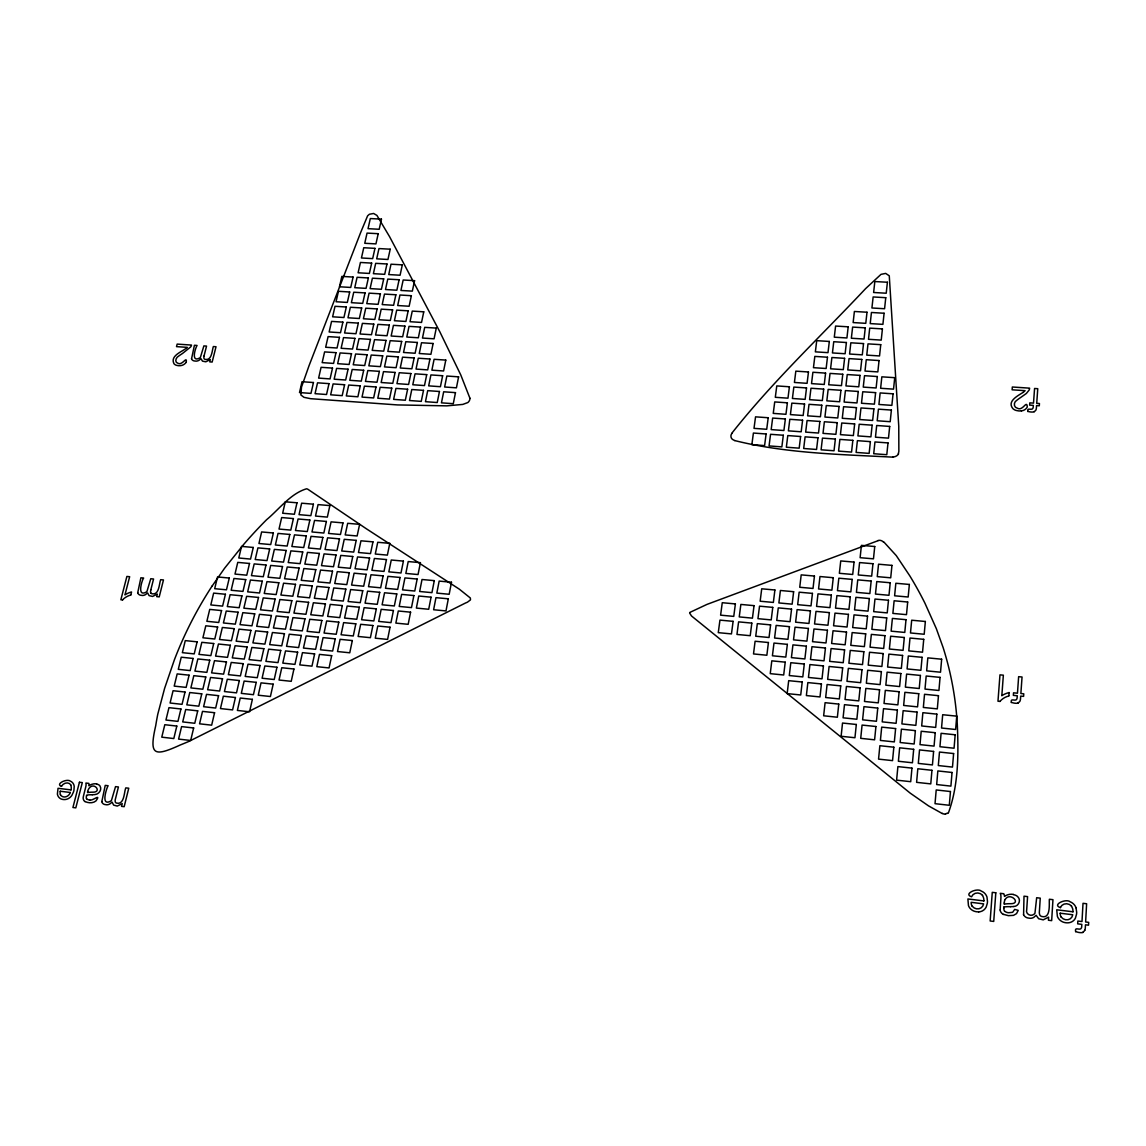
<?xml version="1.0" encoding="UTF-8"?>
<svg xmlns="http://www.w3.org/2000/svg" width="1146" height="1146" viewBox="0 0 1146 1146"><rect width="100%" height="100%" fill="white"/><g stroke="black" fill="none" stroke-linecap="round" stroke-linejoin="round"><path stroke-width="1.5" d="M689.62 613.038L691.525 615.989L910.268 793.175L928.532 805.882L942.327 813.574M1008.867 695.636L1009.096 692.513M1003.853 907.918L1003.925 907.045M1004.211 902.991L1004.369 904.194M1075.636 931.741C1074.289 925.839 1080.277 931.412 1081.48 927.802A6.747 6.26 36.9 0 0 1081.724 926.255L1081.838 924.364L1077.684 923.848L1077.842 921.04L1081.996 921.542L1083.013 903.32L1086.623 903.75L1085.62 921.986L1088.7 922.372L1088.542 925.18L1085.463 924.808L1085.348 927.028A11.116 10.328 36.9 0 1 1084.804 930.323M204.045 355.919L206.538 346.092L203.873 345.906L200.435 357.266A3.409 2.836 -33.2 0 1 199.648 358.01C190.866 362.838 195.192 348.355 197.083 345.447L194.419 345.275L191.583 358.669M150.814 589.861L153.564 579.002L150.771 578.73L147.017 591.264A3.624 3.094 -41.8 0 1 146.187 592.081C136.661 597.424 142.032 579.733 143.665 578.057L140.886 577.785L137.749 592.611M1011.331 702.555C1010.228 697.226 1015.714 702.169 1016.889 698.874A6.231 5.787 15.7 0 0 1017.147 697.47L1017.276 695.751L1013.351 695.364L1013.537 692.814L1017.462 693.201L1018.636 676.67L1022.046 677L1020.871 693.531L1023.779 693.817L1023.593 696.381L1020.699 696.095L1020.556 698.115A10.271 9.555 15.7 0 1 1019.997 701.094A4.527 4.197 16.1 0 1 1018.092 702.77M130.845 594.76L131.561 591.981A19.754 16.875 -42.7 0 0 124.971 594.889L129.656 576.71L126.891 576.438L120.846 599.773L122.636 599.96M86.494 795.854L86.709 795.109A35.512 30.498 -52 0 1 92.224 794.765M1027.747 411.514C1026.873 406.83 1031.873 411.085 1032.99 408.134A5.845 5.143 2.9 0 0 1033.219 406.902L1033.334 405.369L1029.638 405.125L1029.81 402.862L1033.506 403.12L1034.566 388.48L1037.76 388.695L1036.715 403.335L1039.451 403.521L1039.293 405.784L1036.557 405.598L1036.428 407.374A9.641 8.48 2.9 0 1 1035.912 410.039A4.24 3.725 3.1 0 1 1034.122 411.557M87.612 791.542L87.554 792.602A30.999 26.63 -51.7 0 1 92.568 792.173C102.596 792.617 94.058 781.013 88.887 788.563A7.936 6.819 -50.5 0 0 87.712 791.542M948.516 812.643C958.672 784.537 958.543 753.824 957.297 724.372A336.68 322.971 -32 0 0 943.144 647.619L936.354 628.696L924.922 603.154A391.244 373.625 -39.2 0 0 909.795 575.851L896.258 555.595L883.752 541.872M186.268 362.064C186.999 355.432 182.357 365.76 178.045 363.339C174.12 362.294 175.954 357.337 178.733 356.048A49.02 41.098 -34 0 1 182.515 353.469L190.737 346.866A5.429 4.498 -33.2 0 0 191.511 345.075L177.172 344.101L176.513 346.636L187.285 347.367A10.858 8.982 -33.2 0 1 185.265 348.943C180.567 352.295 170.21 356.191 173.934 363.654A6.733 5.587 -33.7 0 0 176.384 365.288L178.117 365.646A12.176 10.099 -33.6 0 0 179.277 365.717L180.739 365.617A6.747 5.601 -33.7 0 0 186.34 362.093M1005.056 899.61C1010.027 891.201 1022.304 904.036 1010.314 903.707A34.638 32.604 39.1 0 0 1004.354 904.122M212.168 585.993L224.573 568.258L243.496 544.637A440.322 420.539 -43.7 0 1 266.56 519.74C279.094 509.354 290.396 493.668 306.469 488.812A4.383 3.81 -34.6 0 1 307.787 489.213L366.104 528.607L459.317 589.159L470.347 598.011L470.49 599.874L467.468 602.166A15.8 14.368 -32.7 0 1 465.763 602.882L188.932 741.39A330.449 274.983 -38.2 0 1 180.323 744.957C153.707 757.134 148.966 755.271 155.727 725.633A267.219 245.731 -43.9 0 1 157.79 714.159L164.609 688.374L174.35 659.91A375.845 353.999 -41.7 0 1 212.153 585.978M731.721 433.374C772.404 381.718 820.679 336.494 865.602 288.62L881.016 274.352L885.672 273.407L889.267 275.799L898.765 426.298L898.865 451.223A14.927 13.437 -3 0 1 898.249 453.658M689.863 612.408L706.967 604.4L878.037 540.711M1023.063 392.419C1017.963 395.742 1006.718 401.243 1012.892 408.635A7.506 6.604 2.4 0 0 1016.173 410.454L1018.321 410.87A13.566 11.933 2.4 0 0 1019.711 410.956L1021.415 410.855M946.968 813.517L945.436 813.904M1013.766 906.5C1018.55 906.457 1021.415 900.154 1017.791 896.759A6.518 6.131 35.3 0 0 1015.227 895.112L1013.336 894.568M892.834 457.139C840.262 454.418 786.127 453.415 734.772 440.58M978.784 911.844L977.739 911.844A12.821 12.176 35.6 0 1 976.134 911.686L975.117 911.471A9.283 8.81 36 0 1 969.573 907.718A9.125 8.667 36 0 1 968.442 905.469L967.897 898.965L983.956 900.928M92.239 794.694L93.485 794.665A17.133 14.712 -49.9 0 0 94.989 794.565C98.943 794.278 102.323 789.522 99.96 785.927A5.83 5.014 -50.4 0 0 98.098 784.509L96.622 784.05M1010.5 906.629L1011.975 906.615A19.095 17.992 34 0 0 1013.766 906.515M1000.186 701.452L997.98 701.223L999.971 674.851L1003.352 675.18L1001.833 695.708A22.089 20.556 17.1 0 1 1009.125 692.599M89.789 800.08C92.826 800.925 101.478 793.075 95.949 800.939C92.969 803.389 88.414 803.188 85.105 801.541M1073.086 911.801L1056.727 909.795L1057.386 916.385A9.354 8.71 35.9 0 0 1058.603 918.634A9.512 8.853 35.9 0 0 1064.29 922.458L1065.336 922.673A13.136 12.234 35.6 0 0 1066.969 922.831L1068.029 922.831A9.655 8.982 35.9 0 0 1073.372 920.754A9.727 9.053 35.9 0 0 1075.464 917.989L1076.538 914.207A19.683 18.35 35.8 0 0 1076.681 912.316L1076.051 907.847M71.081 789.895L58.031 788.305L57.4 794.02A8.237 7.034 -50.5 0 0 58.002 795.969A8.38 7.148 -50.5 0 0 61.97 799.263L62.786 799.435A11.589 9.884 -50.4 0 0 64.104 799.564L64.964 799.55A8.509 7.263 -50.5 0 0 69.72 797.688A8.566 7.306 -50.5 0 0 71.926 795.267L73.487 791.958A17.376 14.812 -50.5 0 0 73.931 790.31L74.218 786.428A8.294 7.077 -50.4 0 0 70.508 781.2C66.969 778.191 54.822 784.093 61.512 786.371M1060.122 913.204L1072.742 914.752A6.632 6.174 35.9 0 1 1061.325 917.201M60.208 791.241L70.264 792.473M1060.494 907.618C1051.441 904.896 1066.038 898.149 1070.192 901.816A9.412 8.753 35.6 0 1 1076.08 907.833M1003.452 914.336L1008.437 915.668L1013.537 915.353L1016.531 913.62L1018.221 910.368L1014.697 909.408L1012.649 912.316L1008.767 912.732A6.948 6.547 35.9 0 1 1004.584 911.17M1023.593 914.551L1024.008 896.186L1027.575 896.616L1026.716 909.623C1025.269 913.978 1030.841 917.058 1034.093 914.193A4.326 4.054 36.1 0 0 1034.953 913.204L1036.672 897.719L1040.253 898.149L1039.393 911.586A6.761 6.317 36.1 0 0 1039.938 915.253A3.152 2.937 36.2 0 0 1041.972 916.528C1051.126 918.906 1048.905 902.948 1049.378 899.252L1052.959 899.682L1051.67 920.639L1048.432 920.252L1048.619 917.115L1043.204 919.866L1038.648 918.734L1036.099 915.31L1033.821 917.33A7.334 6.89 36.2 0 1 1030.211 918.304L1027.718 917.946A5.859 5.501 36.3 0 1 1023.478 914.594M101.836 801.555L105.231 785.382L108.139 785.726C106.993 786.973 100.175 806.841 110.618 801.154A3.853 3.323 -50.7 0 0 111.506 800.28L115.531 786.614L118.425 786.973L115.474 798.819A6.002 5.2 -50.8 0 0 115.302 802.042A2.793 2.421 -50.8 0 0 116.792 803.145C124.628 804.893 124.069 791.284 125.831 787.875L128.753 788.219L124.169 806.684L121.548 806.369L122.235 803.604L117.264 806.068L113.655 805.122L112.107 802.128L109.873 803.919A6.547 5.644 -50.7 0 1 106.721 804.807L104.701 804.506A5.229 4.512 -50.8 0 1 101.736 801.598M191.497 358.698A4.613 3.839 -33.3 0 0 194.276 360.947L196.124 361.148A5.787 4.813 -33.2 0 0 199.003 360.302L201.023 358.755L202.498 361.148L205.807 361.792L210.32 359.586L209.747 361.878L212.153 362.05L216.021 346.737L213.357 346.55C212.067 350.031 212.039 360.689 205.32 359.429A2.478 2.063 -33 0 1 204.017 358.54A5.3 4.426 -33 0 1 204.131 355.933M96.665 783.878A11.403 9.798 -50.6 0 0 88.915 785.741A6.26 5.358 -50.3 0 0 88.815 783.377L85.907 783.047A8.094 6.919 -50.3 0 1 86.036 785.225A6.733 5.759 -50.3 0 1 85.979 785.726A27.776 23.665 -50.3 0 1 85.649 787.331L83.529 795.825A15.156 13.036 -50.7 0 0 83.171 797.745A5.472 4.684 -50.7 0 0 85.033 801.641M86.523 798.705A3.896 3.352 -50.7 0 1 86.595 795.94M89.803 799.965A6.231 5.343 -50.6 0 1 86.566 798.733M61.44 786.328A6.088 5.2 -50.4 0 1 70.88 784.924M70.708 785.082A7.492 6.389 -50.4 0 1 70.98 789.88M70.307 792.473A5.845 4.985 -50.5 0 1 65.609 796.857A5.845 4.985 -50.5 0 1 60.48 794.708M60.394 794.751A6.446 5.501 -50.6 0 1 60.294 791.256M1034.208 411.872A10.844 9.526 3 0 1 1027.847 411.314M1021.43 410.884A7.521 6.618 2.5 0 0 1027.289 406.973C1026.873 399.324 1022.776 411.514 1017.462 408.248C1013.322 407.432 1013.465 401.974 1016.889 400.24A54.879 48.419 4.9 0 1 1020.8 397.404L1026.372 393.465L1029.079 390.127A6.045 5.3 2.2 0 0 1029.595 388.15L1012.333 387.004L1012.119 389.812L1025.097 390.671A12.09 10.586 1.8 0 1 1023.049 392.405M1084.718 930.294A4.899 4.541 37 0 1 1082.798 932.128M1082.898 932.543A12.506 11.603 36.4 0 1 1075.736 931.483M1060.394 907.575A6.905 6.432 35.6 0 1 1071.582 906.085M1071.424 906.257A8.495 7.922 35.7 0 1 1072.957 911.772M1061.225 917.258A7.306 6.804 36 0 1 1060.236 913.219M1013.365 894.381A12.721 11.976 35.9 0 0 1004.455 896.401A6.962 6.575 35 0 0 1003.796 893.737L1000.229 893.307A8.982 8.495 35 0 1 1000.888 895.8A7.478 7.077 35 0 1 1000.916 896.358A30.713 29.194 35.2 0 1 1000.902 898.192L1000.272 907.833A16.932 15.929 36.2 0 0 1000.272 909.996M1003.91 906.959A39.695 37.345 40 0 1 1010.5 906.715M1004.526 911.127A4.355 4.097 36.3 0 1 1003.968 907.976M1003.409 914.451A6.088 5.744 36.3 0 1 1000.071 910.024M1004.326 903.005A8.867 8.351 35.6 0 1 1004.97 899.567M982.58 895.284A6.747 6.403 35.6 0 0 971.55 896.774C962.941 894.052 977.237 887.477 981.291 891.072A9.182 8.71 35.6 0 1 986.978 897.017L987.48 901.429A19.21 18.264 35.8 0 1 987.308 903.306L986.19 907.045A9.483 9.01 36 0 1 978.67 911.915M982.423 895.456A8.294 7.879 35.6 0 1 983.827 900.914M972.295 906.285A6.475 6.145 36 0 0 983.597 903.865L971.178 902.332A7.134 6.776 36 0 0 972.195 906.343M122.522 599.845A15.815 13.494 -42.7 0 1 130.873 595.018M137.649 592.654A4.913 4.197 -41.9 0 0 140.528 595.204L142.462 595.476A6.16 5.257 -41.8 0 0 145.485 594.616L147.605 592.94L149.123 595.648L152.59 596.436L157.346 594.101L156.701 596.636L159.222 596.88L163.477 579.948L160.684 579.675C159.122 583.185 159.437 595.261 152.103 593.8A2.636 2.249 -41.7 0 1 150.756 592.783M150.685 592.797A5.644 4.842 -41.6 0 1 150.9 589.875M1000.028 701.323A17.663 16.445 17 0 1 1008.953 695.937M1018.178 703.143A11.56 10.729 15.6 0 1 1011.431 702.312M731.85 433.46A5.057 4.555 -12.1 0 0 732.251 439.205L732.581 439.419A11.918 10.729 -11.9 0 0 734.787 440.565M898.593 453.816A6.389 5.744 -2.5 0 1 892.834 456.968M877.994 540.511A5.028 4.627 -0.9 0 1 883.437 542.101M948.258 812.972A2.134 2.034 23.9 0 1 946.968 813.302M945.063 814.133A4.269 4.068 23.7 0 1 942.456 813.374M469.917 398.235L469.917 398.779A5.315 4.656 -26 0 1 469.359 400.67L469.129 401.071A5.988 5.243 -26 0 1 467.812 402.561L462.798 404.409L446.897 405.856L397.504 404.925L310.666 398.693L303.991 397.333L300.868 394.955L301.527 387.047L309.033 365.717L360.646 232.538L367.608 215.82L369.384 214.259L373.61 213.471L376.919 215.405L389.626 236.764L439.735 331.595L460.821 375.043L469.917 398.235M995.802 892.777L993.725 921.427L990.158 920.983L992.264 892.347L995.802 892.777M950.449 791.528L949.303 805.28L935.021 803.675L936.21 789.952L950.449 791.528M952.04 772.476L950.908 786.113L936.669 784.552L937.843 770.929L952.04 772.476M953.615 753.552L952.484 767.089L938.316 765.557L939.476 752.048L953.615 753.552M955.177 734.787L954.059 748.223L939.935 746.719L941.095 733.311L955.177 734.787M956.738 716.15L955.621 729.486L941.539 728.025L942.685 714.717L956.738 716.15M931.956 770.298L930.767 783.893L916.599 782.346L917.817 768.765L931.956 770.298M933.603 751.432L932.429 764.926L918.304 763.408L919.522 749.928L933.603 751.432M935.236 732.709L934.062 746.103L919.994 744.614L921.212 731.248L935.236 732.709M936.855 714.13L935.695 727.424L921.685 725.962L922.874 712.697L936.855 714.13M938.474 695.679L937.313 708.873L923.347 707.454L924.536 694.29L938.474 695.679M940.064 677.372L938.932 690.479L925.008 689.09L926.183 676.011L940.064 677.372M941.654 659.208L940.522 672.215L926.656 670.854L927.83 657.876L941.654 659.208M911.958 768.121L910.712 781.687L896.602 780.14L897.891 766.602L911.958 768.121M913.677 749.312L912.445 762.778L898.392 761.259L899.653 747.822L913.677 749.312M915.382 730.632L914.164 743.998L900.154 742.522L901.415 729.171L915.382 730.632M917.072 712.096L915.869 725.361L901.902 723.914L903.148 710.678L917.072 712.096M918.763 693.702L917.559 706.867L903.65 705.449L904.882 692.313L918.763 693.702M920.424 675.438L919.235 688.517L905.369 687.127L906.601 674.092L920.424 675.438M922.086 657.317L920.897 670.295L907.088 668.935L908.305 655.999L922.086 657.317M923.733 639.325L922.544 652.203L908.792 650.885L909.996 638.036L923.733 639.325M925.366 621.476L924.192 634.254L910.483 632.964L911.686 620.215L925.366 621.476M893.837 747.192L892.548 760.629L878.552 759.125L879.87 745.717L893.837 747.192M895.613 728.57L894.338 741.906L880.4 740.431L881.704 727.123L895.613 728.57M897.375 710.09L896.115 723.312L882.219 721.865L883.509 708.672L897.375 710.09M899.123 691.74L897.877 704.862L884.024 703.458L885.314 690.35L899.123 691.74M900.871 673.519L899.624 686.554L885.829 685.179L887.104 672.172L900.871 673.519M902.59 655.44L901.358 668.376L887.606 667.044L888.881 654.122L902.59 655.44M904.309 637.505L903.077 650.341L889.382 649.023L890.643 636.216L904.309 637.505M905.999 619.685L904.781 632.434L891.13 631.16L892.39 618.425L905.999 619.685M907.689 602.008L906.486 614.657L892.877 613.411L894.124 600.776L907.689 602.008M909.365 584.446L908.162 597.009L894.611 595.791L895.843 583.257L909.365 584.446M875.931 726.521L874.599 739.815L860.718 738.339L862.078 725.074L875.931 726.521M877.764 708.085L876.446 721.278L862.609 719.831L863.955 706.667L877.764 708.085M879.584 689.777L878.28 702.87L864.485 701.467L865.832 688.402L879.584 689.777M881.389 671.613L880.099 684.606L866.347 683.245L867.68 670.267L881.389 671.613M883.179 653.578L881.904 666.485L868.21 665.138L869.528 652.26L883.179 653.578M884.956 635.672L883.681 648.478L870.043 647.175L871.347 634.397L884.956 635.672M886.732 617.909L885.471 630.615L871.862 629.34L873.166 616.648L886.732 617.909M888.479 600.26L887.233 612.895L873.682 611.649L874.971 599.043L888.479 600.26M890.227 582.755L888.981 595.29L875.472 594.072L876.762 581.566L890.227 582.755M891.96 565.379L890.714 577.813L877.263 576.624L878.538 564.204L891.96 565.379M888.007 442.915L886.789 454.704L873.71 453.73L874.957 441.955L888.007 442.915M889.697 426.427L888.494 438.144L875.458 437.199L876.69 425.495L889.697 426.427M891.387 410.067L890.198 421.699L877.191 420.768L878.423 409.165L891.387 410.067M893.063 393.823L891.875 405.369L878.925 404.466L880.142 392.935L893.063 393.823M894.725 377.679L893.536 389.139L880.629 388.279L881.847 376.833L894.725 377.679M856.32 724.473L854.945 737.738L841.121 736.276L842.525 723.04L856.32 724.473M858.225 706.079L856.864 719.244L843.084 717.811L844.487 704.675L858.225 706.079M860.116 687.829L858.769 700.894L845.032 699.49L846.421 686.454L860.116 687.829M861.993 669.708L860.646 682.672L846.966 681.311L848.341 668.362L861.993 669.708M863.855 651.716L862.523 664.58L848.885 663.248L850.246 650.398L863.855 651.716M865.703 633.853L864.385 646.63L850.79 645.341L852.151 632.578L865.703 633.853M867.536 616.133L866.218 628.825L852.681 627.55L854.028 614.886L867.536 616.133M869.356 598.541L868.052 611.133L854.558 609.887L855.89 597.324L869.356 598.541M871.161 581.065L869.871 593.571L856.42 592.367L857.752 579.876L871.161 581.065M872.951 563.732L871.676 576.137L858.268 574.963L859.586 562.571L872.951 563.732M874.742 546.513L873.467 558.833L860.116 557.687L861.42 545.381L874.742 546.513M870.387 441.625L869.141 453.386L856.105 452.412L857.394 440.666L870.387 441.625M872.149 425.18L870.903 436.855L857.91 435.91L859.185 424.249L872.149 425.18M873.897 408.85L872.65 420.453L859.701 419.536L860.975 407.947L873.897 408.85M875.616 392.634L874.398 404.151L861.491 403.263L862.752 391.76L875.616 392.634M877.335 376.533L876.117 387.978L863.253 387.104L864.514 375.687L877.335 376.533M879.054 360.546L877.836 371.906L865.015 371.06L866.261 359.715L879.054 360.546M880.744 344.66L879.541 355.948L866.763 355.131L867.995 343.872L880.744 344.66M882.42 328.902L881.231 340.104L868.496 339.302L869.714 328.128L882.42 328.902M884.096 313.245L882.907 324.361L870.215 323.602L871.433 312.486L884.096 313.245M885.758 297.688L884.583 308.732L871.92 307.988L873.137 296.957L885.758 297.688M887.405 282.245L886.23 293.218L873.624 292.502L874.828 281.544L887.405 282.245M838.772 704.088L837.368 717.224L823.645 715.792L825.091 702.684L838.772 704.088M840.734 685.881L839.33 698.917L825.664 697.527L827.097 684.506L840.734 685.881M842.682 667.803L841.293 680.738L827.67 679.377L829.088 666.471L842.682 667.803M844.602 649.854L843.227 662.703L829.647 661.371L831.065 648.55L844.602 649.854M846.522 632.048L845.146 644.797L831.624 643.493L833.027 630.773L846.522 632.048M848.427 614.371L847.066 627.02L833.572 625.759L834.976 613.124L848.427 614.371M850.303 596.808L848.957 609.371L835.52 608.139L836.909 595.605L850.303 596.808M852.18 579.389L850.848 591.866L837.454 590.663L838.829 578.2L852.18 579.389M854.042 562.084L852.71 574.475L839.359 573.301L840.734 560.938L854.042 562.084M821.438 683.947L819.992 696.94L806.369 695.565L807.858 682.586L821.438 683.947M823.444 665.912L822.011 678.819L808.446 677.458L809.907 664.58L823.444 665.912M825.435 648.02L824.017 660.827L810.494 659.509L811.955 646.716L825.435 648.02M827.426 630.243L826.008 642.963L812.528 641.674L813.975 628.982L827.426 630.243M829.389 612.609L827.985 625.229L814.548 623.968L815.995 611.377L829.389 612.609M831.337 595.103L829.948 607.624L816.568 606.406L817.986 593.886L831.337 595.103M833.271 577.713L831.896 590.161L818.559 588.958L819.977 576.538L833.271 577.713M852.839 440.336L851.55 452.083L838.557 451.109L839.889 439.391L852.839 440.336M854.658 423.934L853.369 435.58L840.433 434.649L841.751 423.003L854.658 423.934M856.463 407.632L855.174 419.207L842.281 418.29L843.585 406.73L856.463 407.632M858.254 391.459L856.979 402.948L844.115 402.06L845.419 390.585L858.254 391.459M860.03 375.387L858.769 386.804L845.949 385.944L847.238 374.541L860.03 375.387M861.792 359.429L860.531 370.774L847.768 369.929L849.043 358.612L861.792 359.429M863.54 343.585L862.293 354.845L849.573 354.028L850.833 342.797L863.54 343.585M865.273 327.856L864.041 339.03L851.349 338.242L852.624 327.083L865.273 327.856M867.006 312.228L865.774 323.33L853.14 322.57L854.386 311.483L867.006 312.228M835.362 439.061L834.03 450.765L821.095 449.805L822.456 438.116L835.362 439.061M837.239 422.688L835.907 434.32L823.014 433.374L824.375 421.757L837.239 422.688M839.101 406.429L837.769 417.975L824.919 417.058L826.28 405.526L839.101 406.429M840.935 390.285L839.631 401.745L826.825 400.856L828.157 389.411L840.935 390.285M842.768 374.241L841.479 385.629L828.701 384.77L830.033 373.41L842.768 374.241M844.602 358.326L843.298 369.642L830.578 368.797L831.896 357.509L844.602 358.326M846.407 342.511L845.118 353.742L832.44 352.939L833.744 341.723L846.407 342.511M848.198 326.811L846.923 337.97L834.288 337.182L835.592 326.051L848.198 326.811M802.214 682.013L800.725 694.977L787.159 693.602L788.692 680.667L802.214 682.013M804.291 664.035L802.802 676.899L789.293 675.553L790.812 662.703L804.291 664.035M806.354 646.172L804.879 658.95L791.413 657.632L792.932 644.883L806.354 646.172M808.403 628.452L806.942 641.13L793.519 639.855L795.023 627.191L808.403 628.452M810.437 610.861L808.976 623.453L795.611 622.192L797.1 609.629L810.437 610.861M812.442 593.384L811.01 605.89L797.673 604.673L799.149 592.196L812.442 593.384M814.448 576.051L813.015 588.457L799.736 587.268L801.197 574.877L814.448 576.051M817.958 437.772L816.568 449.461L803.69 448.501L805.094 436.841L817.958 437.772M819.877 421.442L818.516 433.045L805.667 432.114L807.071 420.525L819.877 421.442M821.797 405.211L820.436 416.743L807.629 415.84L809.019 404.323L821.797 405.211M823.702 389.11L822.341 400.556L809.592 399.668L810.967 388.25L823.702 389.11M825.593 373.109L824.246 384.469L811.526 383.624L812.901 372.264L825.593 373.109M827.469 357.223L826.137 368.511L813.459 367.68L814.82 356.406L827.469 357.223M829.332 341.451L827.999 352.653L815.365 351.851L816.726 340.663L829.332 341.451M785.225 662.159L783.692 674.994L770.241 673.647L771.802 660.841L785.225 662.159M787.345 644.353L785.827 657.088L772.418 655.784L773.98 643.064L787.345 644.353M789.465 626.661L787.947 639.325L774.581 638.036L776.129 625.415L789.465 626.661M791.557 609.113L790.052 621.676L776.744 620.43L778.277 607.881L791.557 609.113M793.634 591.694L792.144 604.157L778.879 602.939L780.397 590.491L793.634 591.694M800.61 436.511L799.177 448.172L786.342 447.212L787.789 435.566L800.61 436.511M802.587 420.21L801.183 431.784L788.391 430.853L789.823 419.293L802.587 420.21M804.564 404.022L803.16 415.511L790.411 414.608L791.843 403.134L804.564 404.022M806.526 387.935L805.137 399.367L792.416 398.479L793.834 387.076L806.526 387.935M808.474 371.977L807.085 383.323L794.422 382.463L795.825 371.146L808.474 371.977M768.422 642.519L766.86 655.24L753.509 653.936L755.099 641.244L768.422 642.519M770.599 624.885L769.038 637.505L755.73 636.231L757.32 623.639L770.599 624.885M772.762 607.38L771.215 619.914L757.95 618.668L759.526 606.162L772.762 607.38M774.897 589.989L773.364 602.438L760.156 601.22L761.718 588.8L774.897 589.989M783.32 435.236L781.859 446.883L769.066 445.923L770.556 434.305L783.32 435.236M785.368 418.978L783.907 430.524L771.172 429.607L772.648 418.061L785.368 418.978M787.388 402.819L785.955 414.293L773.249 413.391L774.725 401.931L787.388 402.819M789.408 386.775L787.975 398.178L775.312 397.304L776.773 385.916L789.408 386.775M751.819 623.109L750.215 635.701L736.964 634.44L738.597 621.863L751.819 623.109M754.039 605.647L752.449 618.152L739.242 616.906L740.86 604.429L754.039 605.647M766.101 433.976L764.597 445.593L751.862 444.648L753.395 433.045L766.101 433.976M768.207 417.746L766.717 429.277L754.011 428.36L755.543 416.843L768.207 417.746M733.111 621.347L731.463 633.91L718.27 632.649L719.946 620.115L733.111 621.347M735.388 603.928L733.755 616.39L720.605 615.158L722.267 602.71L735.388 603.928M448.315 598.814L445.995 610.933L433.618 609.744L435.953 597.653L448.315 598.814M451.481 582.24L449.175 594.273L436.827 593.112L439.162 581.094L451.481 582.24M431.068 597.181L428.704 609.271L416.37 608.082L418.748 596.02L431.068 597.181M434.291 580.635L431.942 592.654L419.651 591.494L422.015 579.504L434.291 580.635M410.583 612.179L408.177 624.312L395.857 623.109L398.292 610.99L410.583 612.179M413.878 595.562L411.486 607.609L399.209 606.435L401.616 594.387L413.878 595.562M417.158 579.045L414.78 591.035L402.533 589.875L404.939 577.913L417.158 579.045M420.41 562.657L418.046 574.547L405.842 573.43L408.22 561.554L420.41 562.657M455.478 392.634L453.286 403.693L441.454 402.848L443.674 391.789L455.478 392.634M458.601 376.848L456.423 387.835L444.634 387.004L446.84 376.031L458.601 376.848M390.055 627.206L387.592 639.411L375.272 638.179L377.765 626.003L390.055 627.206M393.422 610.517L390.972 622.636L378.696 621.419L381.174 609.328L393.422 610.517M396.774 593.929L394.339 605.962L382.105 604.787L384.555 592.769L396.774 593.929M400.097 577.469L397.676 589.416L385.486 588.27L387.921 576.338L400.097 577.469M403.406 561.11L401 572.986L388.838 571.854L391.259 560.007L403.406 561.11M439.462 391.488L437.242 402.533L425.453 401.687L427.702 390.657L439.462 391.488M442.643 375.73L440.422 386.703L428.676 385.873L430.91 374.928L442.643 375.73M445.794 360.088L443.602 370.975L431.884 370.172L434.105 359.3L445.794 360.088M372.894 625.515L370.402 637.692L358.125 636.46L360.661 624.312L372.894 625.515M376.332 608.855L373.84 620.946L361.606 619.742L364.127 607.681L376.332 608.855M379.727 592.31L377.263 604.329L365.058 603.154L367.565 591.164L379.727 592.31M383.108 575.879L380.658 587.812L368.496 586.666L370.975 574.762L383.108 575.879M386.46 559.563L384.025 571.41L371.906 570.293L374.37 558.474L386.46 559.563M389.783 543.362L387.377 555.122L375.286 554.034L377.736 542.287L389.783 543.362M423.504 390.356L421.255 401.372L409.509 400.527L411.786 389.525L423.504 390.356M426.727 374.627L424.493 385.572L412.789 384.755L415.053 373.825L426.727 374.627M429.936 359.013L427.702 369.886L416.041 369.084L418.29 358.225L429.936 359.013M433.116 343.499L430.91 354.3L419.264 353.512L421.513 342.74L433.116 343.499M436.282 328.085L434.076 338.815L422.473 338.056L424.708 327.355L436.282 328.085M352.323 640.557L349.759 652.79L337.511 651.544L340.09 639.325L352.323 640.557M355.819 623.825L353.283 635.973L341.064 634.755L343.628 622.622L355.819 623.825M359.3 607.208L356.778 619.27L344.588 618.081L347.138 606.033L359.3 607.208M362.752 590.706L360.245 602.681L348.098 601.521L350.633 589.56L362.752 590.706M366.176 574.318L363.683 586.208L351.578 585.076L354.1 573.186L366.176 574.318M369.585 558.03L367.107 569.849L355.045 568.731L357.538 556.942L369.585 558.03M372.966 541.857L370.502 553.604L358.469 552.515L360.961 540.797L372.966 541.857M407.618 389.225L405.326 400.226L393.622 399.381L395.943 388.394L407.618 389.225M410.884 373.539L408.606 384.454L396.946 383.638L399.252 372.722L410.884 373.539M414.136 357.953L411.872 368.797L400.255 367.995L402.533 357.165L414.136 357.953M417.373 342.468L415.124 353.24L403.521 352.467L405.799 341.709L417.373 342.468M420.568 327.083L418.347 337.784L406.787 337.039L409.036 326.352L420.568 327.083M423.762 311.812L421.542 322.441L410.024 321.711L412.259 311.096L423.762 311.812M331.681 655.655L329.06 667.946L316.812 666.671L319.462 654.395L331.681 655.655M335.248 638.838L332.655 651.043L320.45 649.796L323.072 637.62L335.248 638.838M338.801 622.149L336.222 634.268L324.06 633.05L326.653 620.946L338.801 622.149M342.325 605.575L339.775 617.608L327.641 616.405L330.22 604.4L342.325 605.575M345.834 589.101L343.299 601.048L331.194 599.888L333.758 587.955L345.834 589.101M349.315 572.742L346.794 584.618L334.732 583.486L337.282 571.625L349.315 572.742M352.767 556.498L350.261 568.287L338.242 567.184L340.777 555.409L352.767 556.498M356.205 540.368L353.713 552.086L341.723 550.997L344.244 539.308L356.205 540.368M359.615 524.352L357.137 535.97L345.19 534.924L347.682 523.307L359.615 524.352M391.774 388.107L389.454 399.08L377.793 398.235L380.143 387.276L391.774 388.107M395.098 372.436L392.791 383.337L381.16 382.52L383.495 371.633L395.098 372.436M398.393 356.879L396.101 367.708L384.512 366.906L386.832 356.105L398.393 356.879M401.673 341.436L399.395 352.18L387.835 351.407L390.141 340.677L401.673 341.436M404.925 326.094L402.661 336.766L391.144 336.022L393.436 325.349L404.925 326.094M408.162 310.838L405.913 321.453L394.425 320.722L396.702 310.136L408.162 310.838M411.371 295.711L409.136 306.24L397.691 305.538L399.954 295.009L411.371 295.711M414.565 280.67L412.345 291.127L400.928 290.454L403.177 279.996L414.565 280.67M314.62 653.908L311.97 666.155L299.779 664.895L302.458 652.647L314.62 653.908M318.259 637.133L315.623 649.309L303.461 648.063L306.125 635.915L318.259 637.133M321.854 620.473L319.247 632.563L307.114 631.346L309.764 619.284L321.854 620.473M325.435 603.928L322.843 615.946L310.752 614.757L313.374 602.767L325.435 603.928M328.988 587.511L326.409 599.43L314.362 598.269L316.969 586.365L328.988 587.511M332.512 571.181L329.962 583.028L317.943 581.896L320.536 570.078L332.512 571.181M336.022 554.979L333.486 566.74L321.496 565.637L324.074 553.89L336.022 554.979M339.502 538.878L336.981 550.567L325.034 549.493L327.584 537.818L339.502 538.878M342.969 522.891L340.462 534.494L328.544 533.449L331.079 521.86L342.969 522.891M376.003 386.976L373.639 397.934L362.021 397.089L364.414 386.159L376.003 386.976M379.369 371.347L377.02 382.22L365.445 381.403L367.809 370.545L379.369 371.347M382.707 355.819L380.386 366.634L368.84 365.832L371.189 355.045L382.707 355.819M386.03 340.405L383.724 351.134L372.206 350.361L374.556 339.646L386.03 340.405M389.339 325.092L387.033 335.749L375.559 335.004L377.879 324.361L389.339 325.092M392.62 309.878L390.328 320.465L378.896 319.734L381.203 309.162L392.62 309.878M395.871 294.766L393.608 305.28L382.205 304.578L384.483 294.078L395.871 294.766M399.109 279.753L396.86 290.21L385.486 289.523L387.763 279.094L399.109 279.753M402.318 264.855L400.083 275.226L388.752 274.567L391.001 264.21L402.318 264.855M360.274 385.858L357.881 396.788L346.307 395.943L348.728 385.042L360.274 385.858M363.683 370.258L361.305 381.117L349.774 380.3L352.18 369.47L363.683 370.258M367.078 354.773L364.715 365.545L353.226 364.757L355.604 353.999L367.078 354.773M370.459 339.388L368.11 350.089L356.635 349.315L359.013 338.629L370.459 339.388M373.797 324.103L371.476 334.732L360.045 333.987L362.394 323.373L373.797 324.103M377.12 308.919L374.814 319.476L363.411 318.76L365.746 308.202L377.12 308.919M380.429 293.834L378.137 304.335L366.763 303.633L369.084 293.147L380.429 293.834M383.709 278.85L381.432 289.279L370.101 288.606L372.407 278.192L383.709 278.85M386.976 263.981L384.698 274.324L373.395 273.679L375.687 263.336L386.976 263.981M390.213 249.198L387.95 259.483L376.69 258.838L378.968 248.567L390.213 249.198M293.935 669.006L291.227 681.326L279.037 680.022L281.773 667.731L293.935 669.006M297.645 652.16L294.952 664.394L282.804 663.119L285.512 650.914L297.645 652.16M301.312 635.428L298.648 647.576L286.543 646.33L289.236 634.211L301.312 635.428M304.979 618.811L302.315 630.873L290.253 629.655L292.932 617.622L304.979 618.811M308.603 602.309L305.968 614.285L293.935 613.096L296.585 601.149L308.603 602.309M312.213 585.907L309.592 597.811L297.588 596.651L300.238 584.775L312.213 585.907M315.795 569.634L313.187 581.452L301.226 580.32L303.848 568.531L315.795 569.634M319.347 553.461L316.769 565.193L304.836 564.104L307.443 552.386L319.347 553.461M322.871 537.402L320.307 549.063L308.417 547.989L311.01 536.342L322.871 537.402M326.381 521.444L323.845 533.033L311.984 531.973L314.548 520.413L326.381 521.444M329.876 505.601L327.341 517.104L315.508 516.072L318.072 504.598L329.876 505.601M344.602 384.741L342.181 395.656L330.65 394.811L333.099 383.924L344.602 384.741M348.069 369.184L345.662 380.014L334.159 379.197L336.595 368.382L348.069 369.184M351.507 353.713L349.115 364.471L337.655 363.683L340.076 352.939L351.507 353.713M354.931 338.356L352.553 349.043L341.121 348.284L343.528 337.612L354.931 338.356M358.326 323.115L355.962 333.73L344.574 332.985L346.952 322.384L358.326 323.115M361.692 307.959L359.343 318.502L347.983 317.786L350.361 307.257L361.692 307.959M365.044 292.903L362.709 303.375L351.378 302.687L353.742 292.23L365.044 292.903M368.367 277.962L366.047 288.362L354.759 287.689L357.094 277.289L368.367 277.962M371.676 263.107L369.37 273.436L358.111 272.791L360.431 262.463L371.676 263.107M374.957 248.353L372.665 258.624L361.448 257.979L363.755 247.737L374.957 248.353M378.209 233.698L375.945 243.897L364.757 243.281L367.049 233.096L378.209 233.698M381.46 219.13L379.197 229.272L368.038 228.67L370.316 218.557L381.46 219.13M273.178 684.162L270.413 696.524L258.251 695.207L261.03 682.858L273.178 684.162M276.96 667.23L274.223 679.521L262.09 678.231L264.855 665.969L276.96 667.23M280.727 650.427L277.991 662.617L265.901 661.357L268.651 649.18L280.727 650.427M284.452 633.724L281.744 645.843L269.682 644.611L272.419 632.52L284.452 633.724M288.162 617.15L285.469 629.183L273.436 627.979L276.157 615.961L288.162 617.15M291.843 600.676L289.164 612.637L277.174 611.463L279.868 599.53L291.843 600.676M295.496 584.331L292.846 596.192L280.885 595.046L283.563 583.199L295.496 584.331M299.12 568.087L296.485 579.876L284.566 578.744L287.231 566.984L299.12 568.087M302.73 551.957L300.109 563.66L288.219 562.557L290.869 550.868L302.73 551.957M306.311 535.927L303.704 547.559L291.858 546.484L294.479 534.867L306.311 535.927M309.864 520.012L307.286 531.558L295.467 530.512L298.075 518.98L309.864 520.012M313.402 504.197L310.838 515.671L299.049 514.654L301.642 503.194L313.402 504.197M329.002 383.638L326.538 394.51L315.05 393.68L317.528 382.821L329.002 383.638M332.512 368.095L330.062 378.911L318.617 378.094L321.081 367.307L332.512 368.095M335.993 352.667L333.572 363.411L322.155 362.623L324.605 351.908L335.993 352.667M339.46 337.339L337.053 348.012L325.665 347.252L328.1 336.595L339.46 337.339M342.898 322.126L340.505 332.712L329.146 331.982L331.566 321.396L342.898 322.126M346.307 306.999L343.929 317.528L332.612 316.812L335.019 306.297L346.307 306.999M349.702 291.986L347.338 302.429L336.065 301.742L338.442 291.299L349.702 291.986M353.083 277.06L350.733 287.445L339.474 286.772L341.852 276.401L353.083 277.06M252.378 699.346L249.556 711.781L237.394 710.434L240.23 698.029L252.378 699.346M256.231 682.343L253.424 694.691L241.305 693.373L244.127 681.053L256.231 682.343M260.07 665.468L257.277 677.716L245.187 676.427L248.009 664.193L260.07 665.468M263.867 648.693L261.102 660.855L249.054 659.609L251.848 647.461L263.867 648.693M267.648 632.033L264.912 644.124L252.894 642.892L255.658 630.83L267.648 632.033M271.401 615.502L268.68 627.507L256.704 626.303L259.454 614.313L271.401 615.502M275.14 599.072L272.433 610.99L260.486 609.815L263.222 597.911L275.14 599.072M278.836 582.755L276.157 594.588L264.239 593.442L266.961 581.624L278.836 582.755M282.518 566.539L279.853 578.3L267.978 577.183L270.671 565.436L282.518 566.539M286.171 550.452L283.52 562.127L271.688 561.039L274.367 549.378L286.171 550.452M289.809 534.451L287.173 546.055L275.369 544.995L278.02 533.406L289.809 534.451M293.405 518.579L290.798 530.097L279.022 529.065L281.672 517.548L293.405 518.579M296.986 502.793L294.393 514.253L282.661 513.236L285.282 501.805L296.986 502.793M313.445 382.52L310.953 393.393L299.507 392.562L302.028 381.718L313.445 382.52M235.431 697.513L232.581 709.904L220.462 708.572L223.341 696.195L235.431 697.513M239.342 680.538L236.506 692.857L224.43 691.554L227.295 679.263L239.342 680.538M243.224 663.692L240.416 675.925L228.369 674.65L231.22 662.445L243.224 663.692M247.092 646.974L244.284 659.108L232.28 657.861L235.102 645.742L247.092 646.974M250.917 630.357L248.138 642.405L236.162 641.187L238.97 629.154L250.917 630.357M254.727 613.855L251.962 625.831L240.03 624.627L242.809 612.666L254.727 613.855M258.509 597.453L255.759 609.357L243.854 608.182L246.634 596.307L258.509 597.453M262.262 581.18L259.526 592.998L247.665 591.852L250.415 580.048L262.262 581.18M265.987 565.007L263.279 576.739L251.447 575.621L254.183 563.904L265.987 565.007M269.682 548.948L267.004 560.609L255.2 559.52L257.922 547.874L269.682 548.948M273.364 532.99L270.7 544.565L258.939 543.505L261.632 531.945L273.364 532.99M214.574 712.712L211.666 725.174L199.562 723.814L202.498 711.38L214.574 712.712M218.571 695.679L215.677 708.042L203.601 706.71L206.524 694.361L218.571 695.679M222.525 678.747L219.645 691.038L207.627 689.734L210.52 677.472L222.525 678.747M226.464 661.944L223.599 674.135L211.609 672.874L214.488 660.683L226.464 661.944M230.375 645.255L227.538 657.36L215.577 656.114L218.442 644.023L230.375 645.255M234.242 628.667L231.435 640.7L219.516 639.482L222.353 627.478L234.242 628.667M238.096 612.208L235.302 624.155L223.413 622.966L226.235 611.033L238.096 612.208M241.935 595.848L239.156 607.724L227.295 606.563L230.102 594.702L241.935 595.848M245.731 579.604L242.981 591.393L231.163 590.262L233.942 578.486L245.731 579.604M249.513 563.474L246.762 575.192L234.987 574.074L237.752 562.385L249.513 563.474M253.266 547.459L250.544 559.076L238.783 558.002L241.534 546.384L253.266 547.459M193.66 727.968L190.68 740.474L178.59 739.098L181.598 726.607L193.66 727.968M197.728 710.849L194.777 723.269L182.715 721.923L185.695 709.517L197.728 710.849M201.768 693.846L198.831 706.18L186.812 704.862L189.763 692.542L201.768 693.846M205.779 676.957L202.856 689.219L190.881 687.915L193.817 675.682L205.779 676.957M209.761 660.196L206.867 672.358L194.92 671.098L197.843 658.95L209.761 660.196M213.715 643.536L210.85 655.627L198.931 654.38L201.825 642.319L213.715 643.536M217.64 627.005L214.789 639.01L202.914 637.792L205.793 625.802L217.64 627.005M221.55 610.574L218.714 622.493L206.867 621.304L209.732 609.4L221.55 610.574M225.418 594.258L222.611 606.105L210.807 604.945L213.643 593.112L225.418 594.258M229.272 578.057L226.478 589.818L214.703 588.686L217.525 576.939L229.272 578.057M176.813 726.063L173.805 738.554L161.772 737.165L164.809 724.716L176.813 726.063M180.939 708.987L177.945 721.378L165.941 720.032L168.963 707.655L180.939 708.987M185.022 692.026L182.056 704.332L170.081 703.014L173.075 690.723L185.022 692.026M189.09 675.18L186.139 687.399L174.206 686.11L177.172 673.905L189.09 675.18M193.115 658.449L190.193 670.596L178.289 669.336L181.24 657.202L193.115 658.449M197.126 641.832L194.218 653.893L182.357 652.661L185.28 640.614L197.126 641.832M79.432 782.26L72.929 807.5L75.808 807.858L82.311 782.603L79.432 782.26"/></g></svg>
